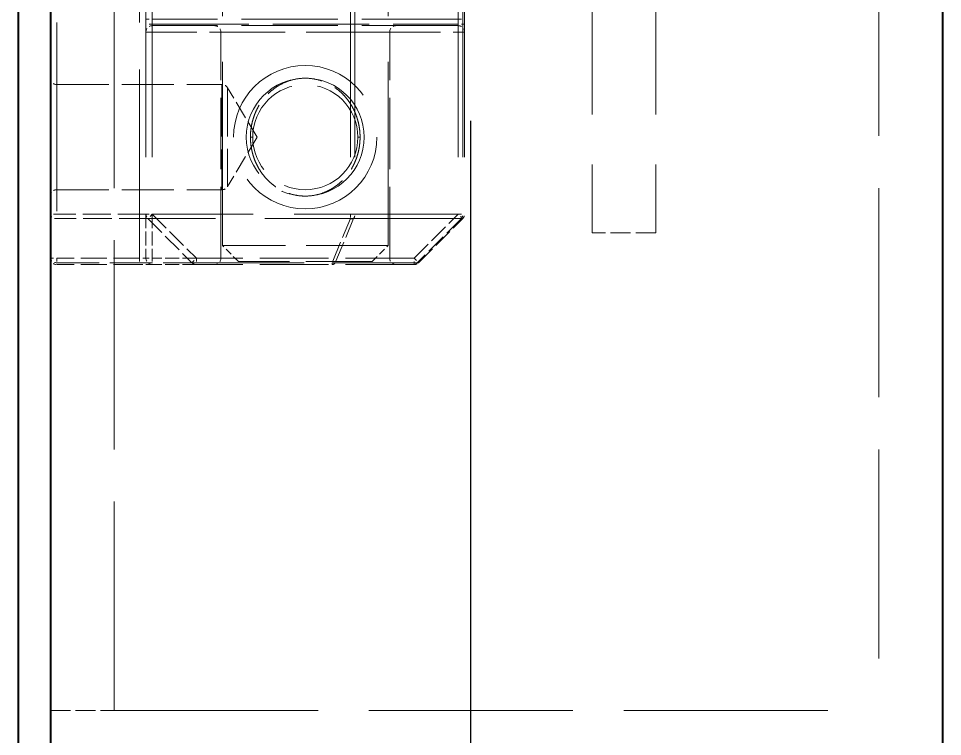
# Model space of a CAD drawing. Header units: millimetres. Extents: x 0 to 2523, y 0 to 1782.
# Drawn here: x 530.71 to 559.71, y 745.25 to 767.79 of the extents above; entities that cross this region are included whole.
import ezdxf

# ---------------------------------------------------------------- set-up
doc = ezdxf.new("R2010")
doc.units = ezdxf.units.MM
doc.header["$LTSCALE"] = 3
for name, pattern in [('CHAIN', [0.3543, 0.2362, -0.0295, 0.0591, -0.0295]), ('DASHED', [0.2067, 0.1654, -0.0413]), ('DOUBLE_DASH_CHAIN', [1.2403, 0.6614, -0.0827, 0.1654, -0.0827, 0.1654, -0.0827])]:
    doc.linetypes.add(name, pattern=pattern)
for name, color, linetype, lineweight in [('가려진 것(ISO)', 2, 'DASHED', 18), ('가려진 좁은 것(ISO)', 2, 'DASHED', 18), ('가시적인 것(ISO)', 3, 'Continuous', 40), ('단면선(ISO)', 7, 'CHAIN', 25)]:
    doc.layers.add(name, color=color, linetype=linetype, lineweight=lineweight)

# ---------------------------------------------------------------- blocks, each defined once
blk = doc.blocks.new('2dTransSection1')
at = {"layer": '단면선(ISO)', "linetype": 'DOUBLE_DASH_CHAIN', "ltscale": 5.732075}
blk.add_line((181.6371, 243.4876), (181.6371, 325.4265), dxfattribs=at)

msp = doc.modelspace()

# ---------------------------------------------------------------- linework, layer by layer
at = {"layer": '가려진 것(ISO)', "ltscale": 13.223674}
for p, q in [((533.7116, 746.0669), (533.7116, 951.0669)), ((557.7116, 951.0669), (557.7116, 746.0669))]:
    msp.add_line(p, q, dxfattribs=at)
at = {"layer": '가려진 것(ISO)', "ltscale": 11.611019}
for p, q in [((537.1116, 760.6669), (537.1116, 789.4668)), ((542.3116, 760.6669), (542.3116, 789.4668))]:
    msp.add_line(p, q, dxfattribs=at)
at = {"layer": '가려진 것(ISO)', "ltscale": 14.424725}
for p, q in [((534.7116, 788.484), (534.7116, 761.6497)), ((544.7116, 788.484), (544.7116, 761.6497))]:
    msp.add_line(p, q, dxfattribs=at)
at = {"layer": '가려진 것(ISO)', "ltscale": 12.665669}
for p, q in [((548.7116, 771.0669), (548.7116, 761.0669)), ((550.7116, 771.0669), (550.7116, 761.0669))]:
    msp.add_line(p, q, dxfattribs=at)
at = {"layer": '가려진 것(ISO)', "ltscale": 6.094929}
msp.add_line((544.5116, 767.5669), (534.9116, 767.5669), dxfattribs=at)
at = {"layer": '가려진 것(ISO)', "ltscale": 4.507682}
for p, q in [((537.0616, 760.2669), (537.0616, 767.3669)), ((542.3616, 760.2669), (542.3616, 767.3669))]:
    msp.add_line(p, q, dxfattribs=at)
at = {"layer": '가려진 것(ISO)', "ltscale": 3.293022}
for p, q in [((531.9116, 765.7169), (537.0985, 765.7169)), ((531.9116, 762.4169), (537.0985, 762.4169))]:
    msp.add_line(p, q, dxfattribs=at)
at = {"layer": '가려진 것(ISO)', "ltscale": 1.150204}
for q in [(537.2699, 765.6199), (537.2699, 762.5139)]:
    msp.add_line((538.2031, 764.0669), q, dxfattribs=at)
at = {"layer": '가려진 것(ISO)', "ltscale": 0.877865}
for p, q in [((534.7116, 761.6497), (534.7116, 760.2669)), ((536.2945, 760.0669), (534.9116, 760.0669))]:
    msp.add_line(p, q, dxfattribs=at)
at = {"layer": '가려진 것(ISO)', "ltscale": 1.241531}
msp.add_line((534.7702, 761.5083), (536.1531, 760.1254), dxfattribs=at)
at = {"layer": '가려진 것(ISO)', "ltscale": 1.24153}
msp.add_line((543.2702, 760.1254), (544.6531, 761.5083), dxfattribs=at)
at = {"layer": '가려진 것(ISO)', "ltscale": 1.269698}
for p, q in [((550.7116, 761.0669), (548.7116, 761.0669)), ((531.7116, 746.0669), (533.7116, 746.0669))]:
    msp.add_line(p, q, dxfattribs=at)
at = {"layer": '가려진 것(ISO)', "ltscale": 5.185843}
msp.add_line((542.3116, 760.6669), (537.1116, 760.6669), dxfattribs=at)
at = {"layer": '가려진 것(ISO)', "ltscale": 0.448853}
for p, q in [((537.6117, 760.1669), (537.1116, 760.6669)), ((541.8116, 760.1669), (542.3116, 760.6669))]:
    msp.add_line(p, q, dxfattribs=at)
at = {"layer": '가려진 것(ISO)', "ltscale": 4.188524}
msp.add_line((541.8116, 760.1669), (537.6117, 760.1669), dxfattribs=at)
at = {"layer": '가려진 것(ISO)', "ltscale": 1.650637}
msp.add_line((534.5116, 760.0669), (531.9116, 760.0669), dxfattribs=at)
at = {"layer": '가려진 것(ISO)', "ltscale": 0.398819}
msp.add_line((534.9116, 760.0669), (534.5116, 760.0669), dxfattribs=at)
at = {"layer": '가려진 것(ISO)', "ltscale": 4.338998}
msp.add_line((543.1288, 760.0669), (536.2945, 760.0669), dxfattribs=at)
at = {"layer": '가려진 것(ISO)', "ltscale": 12.901145}
msp.add_line((533.7116, 746.0669), (557.7116, 746.0669), dxfattribs=at)
at = {"layer": '가려진 것(ISO)', "ltscale": 11.399102}
msp.add_circle((539.7116, 764.0669), 2.25, dxfattribs=at)
at = {"layer": '가려진 것(ISO)', "ltscale": 6.582059}
msp.add_circle((539.7116, 764.0669), 1.65, dxfattribs=at)
at = {"layer": '가려진 것(ISO)', "ltscale": 0.199359}
for centre, start, end in [((534.9116, 767.3669), 90, 180), ((536.8616, 767.3669), 0, 90), ((542.5616, 767.3669), 90, 180), ((544.5116, 767.3669), 0, 90), ((531.9116, 765.9169), 180, 270), ((531.9116, 762.2169), 90, 180), ((531.9116, 760.2669), 180, 270), ((534.9116, 760.2669), 180, 270), ((536.8616, 760.2669), 270, 0), ((542.5616, 760.2669), 180, 270)]:
    msp.add_arc(centre, 0.2, start, end, dxfattribs=at)
at = {"layer": '가려진 것(ISO)', "ltscale": 0.130657}
for centre, start, end in [((537.0985, 765.5169), 31, 90), ((537.0985, 762.6169), 270, 329)]:
    msp.add_arc(centre, 0.2, start, end, dxfattribs=at)
at = {"layer": '가려진 것(ISO)', "ltscale": 0.09963}
for centre, start, end in [((534.9116, 761.6497), 180, 224.99997), ((544.5116, 761.6497), 315.00002, 0), ((536.2945, 760.2669), 225.00001, 270.00002), ((543.1288, 760.2669), 269.99998, 314.99999)]:
    msp.add_arc(centre, 0.2, start, end, dxfattribs=at)
at = {"layer": '가려진 좁은 것(ISO)', "ltscale": 11.933559}
for p, q in [((531.9116, 789.8669), (531.9116, 760.2669)), ((534.5116, 760.2669), (534.5116, 789.8669))]:
    msp.add_line(p, q, dxfattribs=at)
at = {"layer": '가려진 좁은 것(ISO)', "ltscale": 14.424725}
for p, q in [((534.9116, 788.484), (534.9116, 761.6497)), ((541.1288, 788.484), (541.1288, 761.6497)), ((541.2702, 788.484), (541.2702, 761.6497)), ((544.5116, 788.484), (544.5116, 761.6497)), ((544.6531, 788.484), (544.6531, 761.6497))]:
    msp.add_line(p, q, dxfattribs=at)
at = {"layer": '가려진 좁은 것(ISO)', "ltscale": 0.199359}
for p, q in [((534.7116, 767.7669), (534.9116, 767.7669)), ((544.5116, 767.7669), (544.7116, 767.7669)), ((534.9116, 767.6169), (534.7116, 767.6169)), ((544.7116, 767.6169), (544.5116, 767.6169)), ((531.9116, 761.6497), (531.7116, 761.6497)), ((534.7116, 761.6497), (534.9116, 761.6497)), ((534.9116, 761.6497), (534.7702, 761.5083)), ((544.6531, 761.5083), (544.5116, 761.6497)), ((544.5116, 761.6497), (544.7116, 761.6497)), ((531.7116, 760.2669), (531.9116, 760.2669)), ((531.9116, 760.2669), (531.9116, 760.0669)), ((534.7116, 760.2669), (534.5116, 760.2669)), ((534.5116, 760.2669), (534.5116, 760.0669)), ((534.7116, 760.2669), (534.9116, 760.2669)), ((534.9116, 760.2669), (534.9116, 760.0669)), ((536.1531, 760.1254), (536.2945, 760.2669)), ((536.2945, 760.2669), (536.2945, 760.0669)), ((543.1288, 760.0669), (543.1288, 760.2669)), ((543.1288, 760.2669), (543.2702, 760.1254))]:
    msp.add_line(p, q, dxfattribs=at)
at = {"layer": '가려진 좁은 것(ISO)', "ltscale": 6.094929}
for p, q in [((544.5116, 767.7669), (534.9116, 767.7669)), ((534.9116, 767.6169), (544.5116, 767.6169))]:
    msp.add_line(p, q, dxfattribs=at)
at = {"layer": '가려진 좁은 것(ISO)', "ltscale": 3.21311}
for p, q in [((534.7116, 767.3669), (537.0616, 767.3669)), ((542.3616, 767.3669), (544.7116, 767.3669))]:
    msp.add_line(p, q, dxfattribs=at)
at = {"layer": '가려진 좁은 것(ISO)', "ltscale": 5.285573}
msp.add_line((542.3616, 767.3669), (537.0616, 767.3669), dxfattribs=at)
at = {"layer": '가려진 좁은 것(ISO)', "ltscale": 3.290979}
msp.add_line((537.0985, 765.7169), (537.0985, 762.4169), dxfattribs=at)
at = {"layer": '가려진 좁은 것(ISO)', "ltscale": 3.097519}
msp.add_line((537.2699, 765.6199), (537.2699, 762.5139), dxfattribs=at)
at = {"layer": '가려진 좁은 것(ISO)', "ltscale": 1.777617}
msp.add_line((534.7116, 761.6497), (531.9116, 761.6497), dxfattribs=at)
at = {"layer": '가려진 좁은 것(ISO)', "ltscale": 0.877865}
for p in [(534.9116, 761.6497), (536.2945, 760.2669)]:
    msp.add_line(p, (534.9116, 760.2669), dxfattribs=at)
at = {"layer": '가려진 좁은 것(ISO)', "ltscale": 1.24153}
for p, q in [((534.9116, 761.6497), (536.2945, 760.2669)), ((543.1288, 760.2669), (544.5116, 761.6497))]:
    msp.add_line(p, q, dxfattribs=at)
at = {"layer": '가려진 좁은 것(ISO)', "ltscale": 10.377377}
msp.add_line((544.5116, 761.6497), (534.9116, 761.6497), dxfattribs=at)
at = {"layer": '가려진 좁은 것(ISO)', "ltscale": 0.09963}
for p, q in [((541.1288, 761.6497), (541.1288, 761.5083)), ((540.556, 760.0669), (540.556, 760.1254))]:
    msp.add_line(p, q, dxfattribs=at)
at = {"layer": '가려진 좁은 것(ISO)', "ltscale": 1.814808}
msp.add_line((534.7702, 761.5083), (531.9116, 761.5083), dxfattribs=at)
at = {"layer": '가려진 좁은 것(ISO)', "ltscale": 12.517282}
msp.add_line((544.6531, 761.5083), (534.7702, 761.5083), dxfattribs=at)
at = {"layer": '가려진 좁은 것(ISO)', "ltscale": 1.293692}
for p, q in [((541.1288, 761.5083), (540.556, 760.1254)), ((541.2288, 761.5083), (540.656, 760.1254)), ((544.6116, 761.5083), (543.2288, 760.1254))]:
    msp.add_line(p, q, dxfattribs=at)
at = {"layer": '가려진 좁은 것(ISO)', "ltscale": 1.650637}
msp.add_line((534.5116, 760.2669), (531.9116, 760.2669), dxfattribs=at)
at = {"layer": '가려진 좁은 것(ISO)', "ltscale": 2.692774}
msp.add_line((531.9116, 760.1254), (536.1531, 760.1254), dxfattribs=at)
at = {"layer": '가려진 좁은 것(ISO)', "ltscale": 7.097816}
msp.add_line((536.1531, 760.1254), (543.2702, 760.1254), dxfattribs=at)
at = {"layer": '가려진 좁은 것(ISO)', "ltscale": 4.338999}
msp.add_line((543.1288, 760.2669), (536.2945, 760.2669), dxfattribs=at)
at = {"layer": '가려진 좁은 것(ISO)', "ltscale": 7.379896}
msp.add_circle((539.7116, 764.0669), 1.85, dxfattribs=at)
at = {"layer": '가려진 좁은 것(ISO)', "ltscale": 0.109657}
for centre, major_axis, start_param, end_param in [((537.8616, 764.0669), (0.2, 0), 5.4188484, 6.2832439), ((541.5616, 764.0669), (-0.2, 0), 5.4188045, 6.2831696)]:
    msp.add_ellipse(centre, major_axis=major_axis, ratio=0.00001, start_param=start_param, end_param=end_param, dxfattribs=at)
at = {"layer": '가려진 좁은 것(ISO)', "ltscale": 0.199359}
for centre in [(531.9116, 761.6497), (531.9116, 760.2669)]:
    msp.add_ellipse(centre, major_axis=(-0.2, 0), ratio=0.7071068, start_param=0, end_param=1.5707963, dxfattribs=at)
at = {"layer": '가려진 좁은 것(ISO)', "ltscale": 0.09963}
for centre, major_axis, start_param, end_param in [((541.1288, 761.6497), (0, 0.2), 3.9269908, 4.712389), ((544.5116, 761.6497), (0, -0.2), 0.7853982, 1.5707963), ((540.556, 760.2669), (0, -0.2), 0, 0.7853982), ((543.1288, 760.2669), (0, -0.2), 0, 0.7853982)]:
    msp.add_ellipse(centre, major_axis=major_axis, ratio=0.7071068, start_param=start_param, end_param=end_param, dxfattribs=at)
at = {"layer": '가려진 좁은 것(ISO)', "ltscale": 0.069489}
for centre, major_axis, ratio, start_param, end_param in [((541.1288, 761.6497), (0.1848, -0.0765), 0.6785983, 4.9864032, 5.5344316), ((544.5116, 761.6497), (0.1414, -0.1414), 0.2810846, 5.7351569, 6.2831853), ((540.556, 760.2669), (0.1848, -0.0765), 0.6785983, 4.9864032, 5.5344316), ((543.1288, 760.2669), (0.1414, -0.1414), 0.2810846, 5.7351569, 6.2831853)]:
    msp.add_ellipse(centre, major_axis=major_axis, ratio=ratio, start_param=start_param, end_param=end_param, dxfattribs=at)
at = {"layer": '가려진 좁은 것(ISO)', "ltscale": 3.67114}
for points in [[(541.4318, 764.0669), (541.4318, 764.117), (541.4299, 764.1675), (541.426, 764.2187), (541.4221, 764.2699), (541.4161, 764.3218), (541.408, 764.3734), (541.4, 764.425), (541.3898, 764.4763), (541.378, 764.526), (541.3662, 764.5757), (541.3527, 764.6237), (541.3379, 764.6697), (541.3232, 764.7158), (541.3072, 764.7599), (541.2891, 764.8046), (541.271, 764.8493), (541.2508, 764.8947), (541.2273, 764.9418), (541.2038, 764.9889), (541.1769, 765.0378), (541.1466, 765.0871), (541.1162, 765.1365), (541.0824, 765.1864), (541.0441, 765.2368), (541.0059, 765.2873), (540.9631, 765.3382), (540.9148, 765.3891), (540.8664, 765.44), (540.8124, 765.4908), (540.7514, 765.5406), (540.6905, 765.5904), (540.6226, 765.6391), (540.5455, 765.685), (540.4684, 765.7309), (540.3821, 765.774), (540.2879, 765.81), (540.1937, 765.8459), (540.0915, 765.8747), (539.9873, 765.8929), (539.8831, 765.9112), (539.7768, 765.919), (539.671, 765.9163), (539.5651, 765.9136), (539.4597, 765.9004), (539.3577, 765.8773), (539.2556, 765.8541), (539.1571, 765.821), (539.0678, 765.7824), (538.9785, 765.7437), (538.8984, 765.6995), (538.8267, 765.6533), (538.755, 765.607), (538.6918, 765.5587), (538.6349, 765.5096), (538.5781, 765.4605), (538.5275, 765.4106), (538.4823, 765.3608), (538.437, 765.3111), (538.3969, 765.2615), (538.3609, 765.2124), (538.3249, 765.1633), (538.293, 765.1148), (538.2644, 765.0668), (538.2358, 765.0188), (538.2104, 764.9714), (538.1882, 764.926), (538.1661, 764.8806), (538.1471, 764.8373), (538.1298, 764.7937), (538.1125, 764.7502), (538.0969, 764.7065), (538.0825, 764.6606), (538.068, 764.6146), (538.0547, 764.5664), (538.0432, 764.5171), (538.0317, 764.4678), (538.022, 764.4174), (538.0142, 764.3669), (538.0065, 764.3163), (538.0008, 764.2655), (537.997, 764.2154), (537.9933, 764.1653), (537.9915, 764.1159), (537.9915, 764.0669)], [(537.9915, 764.0669), (537.9915, 764.0168), (537.9933, 763.9663), (537.9973, 763.9152), (538.0012, 763.8641), (538.0071, 763.8122), (538.0152, 763.7607), (538.0232, 763.7091), (538.0334, 763.6579), (538.0452, 763.6082), (538.057, 763.5586), (538.0705, 763.5106), (538.0852, 763.4646), (538.0999, 763.4186), (538.1158, 763.3746), (538.1338, 763.3299), (538.1519, 763.2852), (538.1721, 763.2399), (538.1955, 763.1929), (538.219, 763.1458), (538.2458, 763.097), (538.2761, 763.0477), (538.3063, 762.9983), (538.3401, 762.9484), (538.3783, 762.8981), (538.4164, 762.8477), (538.459, 762.7968), (538.5073, 762.746), (538.5555, 762.6951), (538.6094, 762.6442), (538.6702, 762.5945), (538.731, 762.5447), (538.7987, 762.496), (538.8756, 762.4501), (538.9524, 762.4041), (539.0385, 762.3609), (539.1325, 762.3249), (539.2265, 762.2888), (539.3286, 762.2598), (539.4328, 762.2413), (539.537, 762.2228), (539.6433, 762.2148), (539.7492, 762.2173), (539.855, 762.2198), (539.9605, 762.2328), (540.0626, 762.2558), (540.1647, 762.2787), (540.2634, 762.3117), (540.3529, 762.3502), (540.4424, 762.3888), (540.5228, 762.433), (540.5946, 762.4792), (540.6665, 762.5254), (540.7299, 762.5737), (540.7869, 762.6228), (540.8439, 762.672), (540.8946, 762.7219), (540.94, 762.7717), (540.9854, 762.8215), (541.0255, 762.8712), (541.0616, 762.9203), (541.0977, 762.9694), (541.1296, 763.018), (541.1583, 763.066), (541.187, 763.114), (541.2125, 763.1615), (541.2347, 763.2069), (541.2569, 763.2524), (541.2759, 763.2958), (541.2932, 763.3393), (541.3105, 763.3829), (541.3262, 763.4266), (541.3407, 763.4726), (541.3551, 763.5186), (541.3685, 763.5668), (541.38, 763.6162), (541.3915, 763.6655), (541.4013, 763.7159), (541.409, 763.7666), (541.4167, 763.8172), (541.4225, 763.868), (541.4263, 763.9182), (541.43, 763.9684), (541.4318, 764.0178), (541.4318, 764.0669)]]:
    msp.add_open_spline(points, degree=3, knots=[0, 0, 0, 0, 0.0357143, 0.0357143, 0.0357143, 0.0714286, 0.0714286, 0.0714286, 0.1071429, 0.1071429, 0.1071429, 0.1428571, 0.1428571, 0.1428571, 0.1785714, 0.1785714, 0.1785714, 0.2142857, 0.2142857, 0.2142857, 0.25, 0.25, 0.25, 0.2857143, 0.2857143, 0.2857143, 0.3214286, 0.3214286, 0.3214286, 0.3571429, 0.3571429, 0.3571429, 0.3928571, 0.3928571, 0.3928571, 0.4285714, 0.4285714, 0.4285714, 0.4642857, 0.4642857, 0.4642857, 0.5, 0.5, 0.5, 0.5357143, 0.5357143, 0.5357143, 0.5714286, 0.5714286, 0.5714286, 0.6071429, 0.6071429, 0.6071429, 0.6428571, 0.6428571, 0.6428571, 0.6785714, 0.6785714, 0.6785714, 0.7142857, 0.7142857, 0.7142857, 0.75, 0.75, 0.75, 0.7857143, 0.7857143, 0.7857143, 0.8214286, 0.8214286, 0.8214286, 0.8571429, 0.8571429, 0.8571429, 0.8928571, 0.8928571, 0.8928571, 0.9285714, 0.9285714, 0.9285714, 0.9642857, 0.9642857, 0.9642857, 1, 1, 1, 1], dxfattribs=at)
at = {"layer": '가시적인 것(ISO)'}
for p, q in [((530.7116, 486.0669), (530.7116, 1166.0669)), ((531.7116, 953.0669), (531.7116, 744.0669)), ((559.7116, 953.0669), (559.7116, 744.0669))]:
    msp.add_line(p, q, dxfattribs=at)

# ---------------------------------------------------------------- block references
at = {"layer": '단면선(ISO)', "xscale": 3, "yscale": 3, "zscale": 3}
msp.add_blockref('2dTransSection1', (0, 0), dxfattribs=at)

doc.saveas('drawing.dxf')
